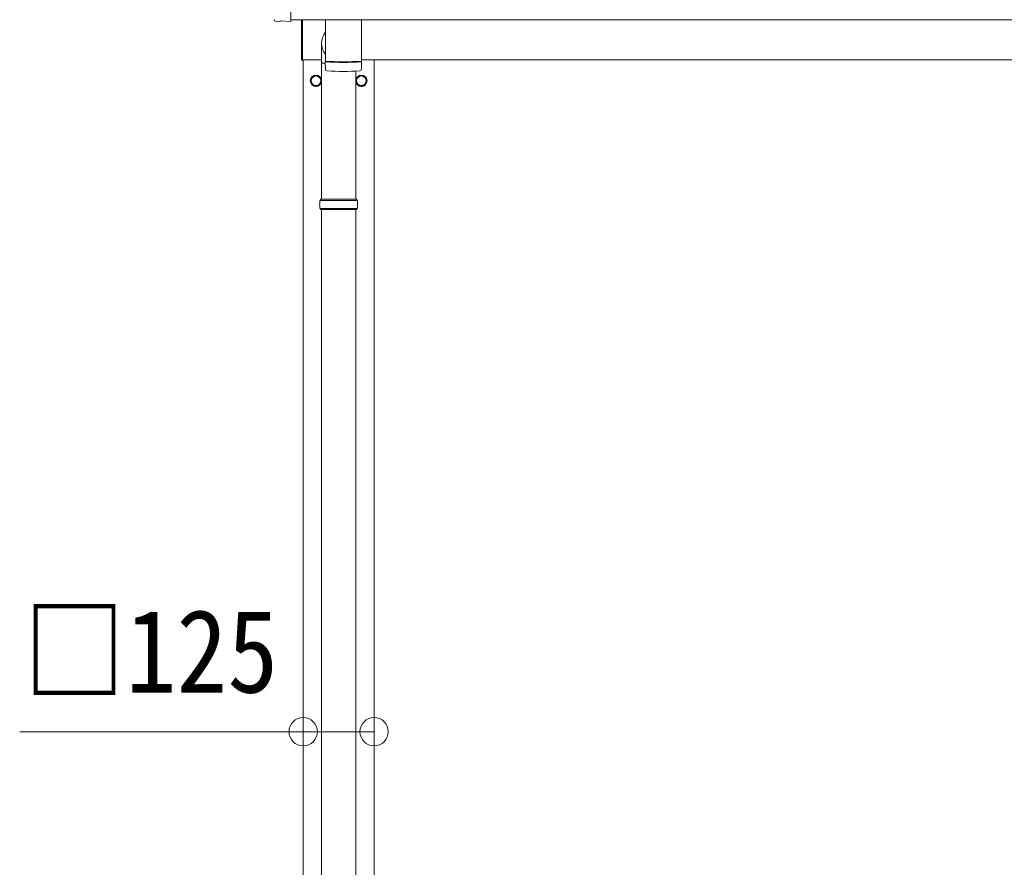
# Model space of a CAD drawing. Units: millimetres at full size, sheet at 1:50; details may follow other scales. Extents: x -14053 to 14053, y -9700 to 9700.
# Drawn here: x -7452 to -5715, y -3625 to -2130 of the extents above; entities that cross this region are included whole.
import ezdxf
from ezdxf.enums import TextEntityAlignment as Align

# ---------------------------------------------------------------- set-up
doc = ezdxf.new("R2010")
doc.units = ezdxf.units.MM
doc.header["$LTSCALE"] = 50
doc.header["$PDMODE"] = 32
doc.header["$PDSIZE"] = 50
for name, color, linetype, lineweight in [('0-1_Defpoints', 4, 'Continuous', 9), ('0-2_TEXT1', 7, 'Continuous', 9), ('0-6_PARTS1', 6, 'Continuous', 9)]:
    doc.layers.add(name, color=color, linetype=linetype, lineweight=lineweight)
doc.styles.add('ＭＳ ゴシック', font='')
doc.styles.get('ＭＳ ゴシック').set_extended_font_data('MS Gothic')

msp = doc.modelspace()

# ---------------------------------------------------------------- linework, layer by layer
at = {"layer": '0-1_Defpoints'}
for p, q in [((-6993.14, -2133.22), (-7000.06, -2132.85)), ((-6973.51, -2130.19), (-3931.51, -2130.19)), ((-6973.51, -2132.21), (-6973.51, -2133.22)), ((-6954.51, -2201.26), (-6954.51, -2130.19)), ((-6952.51, -2130.19), (-6952.51, -2201.26)), ((-6952.51, -2201.26), (-6954.51, -2201.26)), ((-6952.51, -2200.76), (-6919.16, -2200.76)), ((-6951.51, -5700.76), (-6951.51, -2200.76)), ((-6848.51, -2200.76), (-4056.51, -2200.76)), ((-6826.51, -2200.76), (-6826.51, -5700.76)), ((-6920.41, -2237.51), (-6920.51, -2237.51)), ((-6920.41, -2238.01), (-6920.51, -2238.01)), ((-6857.61, -2237.51), (-6857.51, -2237.51)), ((-6857.61, -2238.01), (-6857.51, -2238.01))]:
    msp.add_line(p, q, dxfattribs=at)
for points in [[(-7005.08, -1936.01), (-6973.51, -1934.36), (-6973.51, -2132.21)], [(-6992.4, -2132.94), (-6991.74, -2132.31), (-6973.51, -2133.22)]]:
    msp.add_lwpolyline(points, dxfattribs=at)
for points in [[(-6929.01, -2227.94), (-6937.51, -2232.85), (-6937.51, -2242.67), (-6929.01, -2247.57), (-6920.51, -2242.67), (-6920.51, -2232.85)], [(-6849.01, -2227.94), (-6840.51, -2232.85), (-6840.51, -2242.67), (-6849.01, -2247.57), (-6857.51, -2242.67), (-6857.51, -2232.85)]]:
    msp.add_lwpolyline(points, close=True, dxfattribs=at)
for centre, radius in [((-6929.01, -2237.76), 10), ((-6929.01, -2237.76), 8.5), ((-6849.01, -2237.76), 10), ((-6849.01, -2237.76), 8.5)]:
    msp.add_circle(centre, radius, dxfattribs=at)
for centre, start, end in [((-6929.01, -2237.76), 171.25399, 188.74601), ((-6929.01, -2237.76), 111.25399, 128.74601), ((-6929.01, -2237.76), 51.25399, 68.74601), ((-6929.01, -2237.76), 1.66581, 8.74601), ((-6929.01, -2237.76), 351.25399, 358.33419), ((-6849.01, -2237.76), 171.25399, 178.33419), ((-6849.01, -2237.76), 181.66581, 188.74601), ((-6849.01, -2237.76), 111.25399, 128.74601), ((-6849.01, -2237.76), 51.25399, 68.74601), ((-6849.01, -2237.76), 351.25399, 8.74601), ((-6929.01, -2237.76), 231.25399, 248.74601), ((-6929.01, -2237.76), 291.25399, 308.74601), ((-6849.01, -2237.76), 231.25399, 248.74601), ((-6849.01, -2237.76), 291.25399, 308.74601)]:
    msp.add_arc(centre, 8.6, start, end, dxfattribs=at)
for centre, major_axis, start_param, end_param in [((-6999.9, -2129.85), (-2.18, -2.07), 5.5252311, 7.0411395), ((-6993.09, -2132.22), (-0.727, -0.69), 0.7579542, 1.5707963)]:
    msp.add_ellipse(centre, major_axis=major_axis, ratio=0.9974, start_param=start_param, end_param=end_param, dxfattribs=at)
at = {"layer": '0-2_TEXT1'}
for p, q in [((-6912.51, -2130.19), (-6912.51, -2203.24)), ((-6848.51, -2130.19), (-6848.51, -2203.24)), ((-6919.16, -2206.48), (-6919.16, -2171.82)), ((-6912.31, -2217.22), (-6912.54, -2204.24)), ((-6908.04, -2203.52), (-6908.02, -2204.52)), ((-6852.99, -2203.52), (-6853, -2204.52)), ((-6848.48, -2204.24), (-6848.71, -2217.22)), ((-6919.16, -2206.48), (-6912.5, -2206.48)), ((-6919.01, -2206.48), (-6919.01, -2446.76)), ((-6859.01, -2220.75), (-6859.01, -2446.76)), ((-6857.01, -2446.76), (-6921.01, -2446.76)), ((-6921.01, -2446.76), (-6921.01, -2448.76)), ((-6857.01, -2446.76), (-6857.01, -2448.76)), ((-6856.01, -2448.76), (-6922.01, -2448.76)), ((-6856.01, -2462.76), (-6922.01, -2462.76)), ((-6921.01, -2464.76), (-6921.01, -2462.76)), ((-6857.01, -2464.76), (-6921.01, -2464.76)), ((-6919.01, -2464.76), (-6919.01, -3719.26)), ((-6859.01, -2464.76), (-6859.01, -3719.26)), ((-6857.01, -2464.76), (-6857.01, -2462.76))]:
    msp.add_line(p, q, dxfattribs=at)
for centre, radius, start, end in [((-6880.51, -1723.51), 480.8, 266.18381, 273.81619), ((-6880.51, -1724.51), 480.8, 266.18381, 273.81619), ((-6908.89, -2216.99), 3.43, 183.91307, 262.91645), ((-6880.52, -1701.53), 519.67, 266.82357, 273.17802), ((-6852.13, -2216.99), 3.43, 277.00994, 356.09787), ((-6873.26, -2455.76), 49.25, 171.82876, 180.00002), ((-6873.26, -2455.76), 49.25, 180.00002, 188.17127), ((-6904.76, -2455.76), 49.25, 359.99998, 8.17124), ((-6904.76, -2455.76), 49.25, 351.82873, 359.99998)]:
    msp.add_arc(centre, radius, start, end, dxfattribs=at)
msp.add_ellipse((-6889.01, -2171.82), major_axis=(0, -31.56), ratio=0.952301, start_param=4.0392233, end_param=5.3855546, dxfattribs=at)
at = {"layer": '0-6_PARTS1'}
for q in [(-7451.51, -3385.68), (-6826.51, -3385.68)]:
    msp.add_line((-6951.51, -3385.68), q, dxfattribs=at)
for p in [(-6951.51, -3385.68), (-6826.51, -3385.68)]:
    msp.add_point(p, dxfattribs=at)

# ---------------------------------------------------------------- texts
at = {"layer": '0-6_PARTS1', "color": 7, "style": 'ＭＳ ゴシック', "width": 0.9}
msp.add_text('□125', height=146.6, dxfattribs=at).set_placement((-7444.73, -3360.68), align=Align.BOTTOM_LEFT)

doc.saveas('drawing.dxf')
